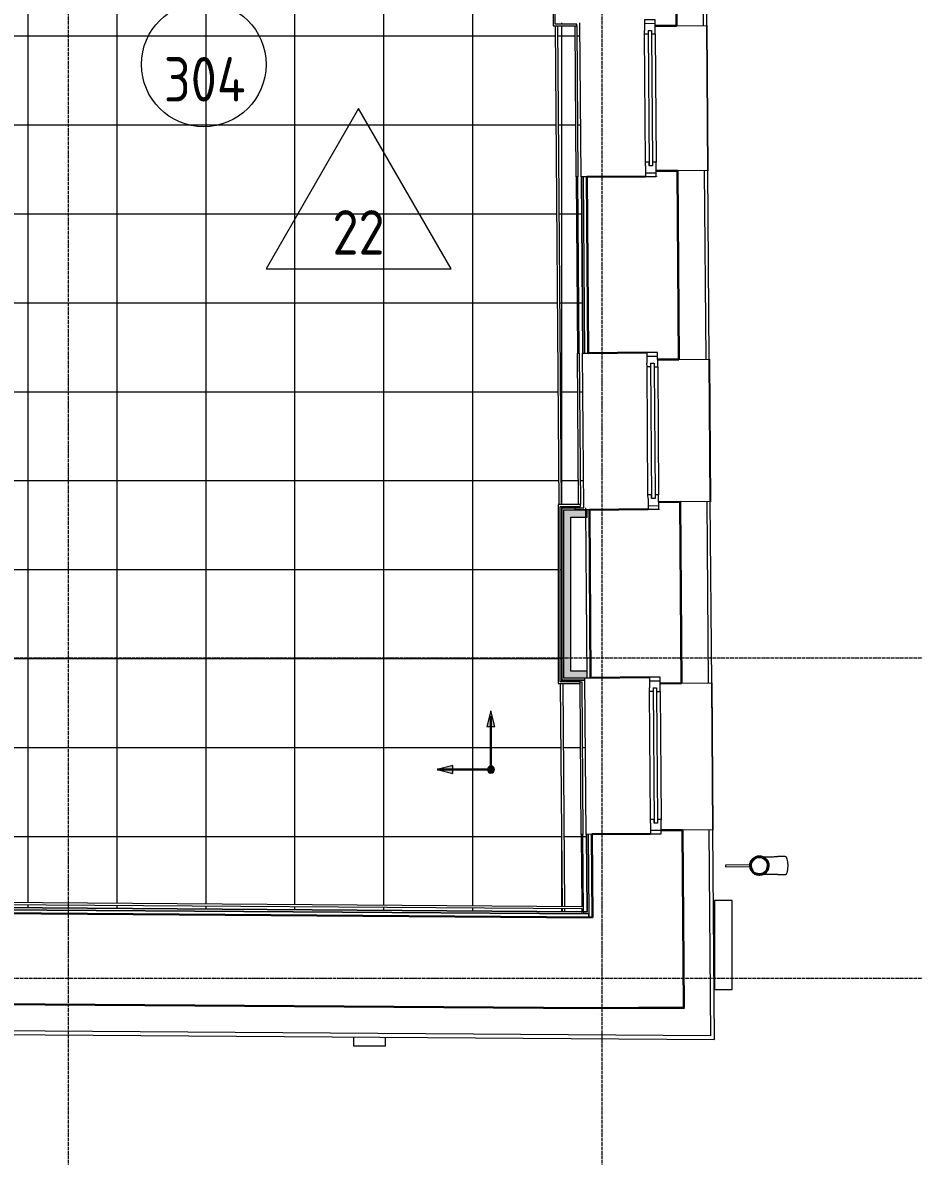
# Model space of a CAD drawing. Header units: millimetres. Extents: x -11798 to 72626, y -32713 to 44110.
# Drawn here: x 45592 to 50648, y -1006 to 5364 of the extents above; entities that cross this region are included whole.
import ezdxf

# ---------------------------------------------------------------- set-up
doc = ezdxf.new("R2010")
doc.units = ezdxf.units.MM
doc.linetypes.add('ADSK_Линия сетки', pattern=[25, 20, -2.5, 0, -2.5])
for name, color, linetype, lineweight in [('_ Окна', 7, 'Continuous', 9), ('Марки', 7, 'Continuous', 20), ('Марки помещений', 7, 'Continuous', 20), ('Обобщенные модели', 7, 'Continuous', 18), ('Окна', 7, 'Continuous', 9), ('Оси', 7, 'Continuous', 9), ('Перекрытие штриховка', 7, 'Continuous', 18), ('Стены внутренние', 7, 'Continuous', 18), ('Стены наружные', 7, 'Continuous', 18), ('Стены несущие', 7, 'Continuous', 30), ('Стены отделка', 7, 'Continuous', 30), ('Стены штриховка', 7, 'Continuous', 9), ('Узлы', 7, 'Continuous', 18)]:
    doc.layers.add(name, color=color, linetype=linetype, lineweight=lineweight)
doc.layers.add('Линии', color=7, linetype='Continuous', lineweight=9, true_color=0x00a600)
doc.styles.add('GOST Common_2', font='GOST_Common.ttf', dxfattribs={"width": 0.9, "height": 250})

# ---------------------------------------------------------------- blocks, each defined once
blk = doc.blocks.new('окна_rehau_однопольное_фрамуга_сверху - 840х2230 _глухое_ _нов_ ок-21-2202543-План полов 3-го этажа')
at = {"layer": '_ Окна', "lineweight": 18}
for p, q in [((-360, 135), (-440, 135)), ((-440, 135), (-440, 75)), ((-360, 115), (-360, 135)), ((360, 135), (360, 115)), ((440, 135), (360, 135)), ((440, 75), (440, 135)), ((-440, 75), (-380, 75)), ((-380, 95), (-380, 115)), ((-380, 115), (-360, 115)), ((-380, 95), (-360, 95)), ((-360, 75), (-380, 75)), ((-360, 95), (-360, 75)), ((360, 115), (380, 115)), ((360, 95), (360, 75)), ((380, 95), (360, 95)), ((380, 75), (360, 75)), ((380, 115), (380, 95)), ((380, 75), (440, 75))]:
    blk.add_line(p, q, dxfattribs=at)
at = {"layer": '_ Окна'}
for p, q in [((-420, 75), (-420, 135)), ((420, 75), (420, 135)), ((-380, 95), (380, 95)), ((-360, 115), (360, 115))]:
    blk.add_line(p, q, dxfattribs=at)
at = {"layer": 'Окна'}
for p, q in [((-360, 135), (360, 135)), ((360, 75), (-360, 75))]:
    blk.add_line(p, q, dxfattribs=at)
blk = doc.blocks.new('окна_rehau_однопольное_фрамуга_сверху - 840х2230 _глухое_ _нов_ ок-21-2202539-План полов 3-го этажа')
at = {"layer": '_ Окна', "lineweight": 18}
for p, q in [((-360, 135), (-440, 135)), ((-440, 135), (-440, 75)), ((-360, 115), (-360, 135)), ((360, 135), (360, 115)), ((440, 135), (360, 135)), ((440, 75), (440, 135)), ((-440, 75), (-380, 75)), ((-380, 95), (-380, 115)), ((-380, 115), (-360, 115)), ((-380, 95), (-360, 95)), ((-360, 75), (-380, 75)), ((-360, 95), (-360, 75)), ((360, 115), (380, 115)), ((360, 95), (360, 75)), ((380, 95), (360, 95)), ((380, 75), (360, 75)), ((380, 115), (380, 95)), ((380, 75), (440, 75))]:
    blk.add_line(p, q, dxfattribs=at)
at = {"layer": '_ Окна'}
for p, q in [((-420, 75), (-420, 135)), ((420, 75), (420, 135)), ((-380, 95), (380, 95)), ((-360, 115), (360, 115))]:
    blk.add_line(p, q, dxfattribs=at)
at = {"layer": 'Окна'}
for p, q in [((-360, 135), (360, 135)), ((360, 75), (-360, 75))]:
    blk.add_line(p, q, dxfattribs=at)
blk = doc.blocks.new('окна_rehau_однопольное_фрамуга_сверху - 840х2230 _глухое_ _нов_ ок-21-2063352-План полов 3-го этажа')
at = {"layer": '_ Окна', "lineweight": 18}
for p, q in [((-360, 135), (-440, 135)), ((-440, 135), (-440, 75)), ((-360, 115), (-360, 135)), ((360, 135), (360, 115)), ((440, 135), (360, 135)), ((440, 75), (440, 135)), ((-440, 75), (-380, 75)), ((-380, 95), (-380, 115)), ((-380, 115), (-360, 115)), ((-380, 95), (-360, 95)), ((-360, 75), (-380, 75)), ((-360, 95), (-360, 75)), ((360, 115), (380, 115)), ((360, 95), (360, 75)), ((380, 95), (360, 95)), ((380, 75), (360, 75)), ((380, 115), (380, 95)), ((380, 75), (440, 75))]:
    blk.add_line(p, q, dxfattribs=at)
at = {"layer": '_ Окна'}
for p, q in [((-420, 75), (-420, 135)), ((420, 75), (420, 135)), ((-380, 95), (380, 95)), ((-360, 115), (360, 115))]:
    blk.add_line(p, q, dxfattribs=at)
at = {"layer": 'Окна'}
for p, q in [((-360, 135), (360, 135)), ((360, 75), (-360, 75))]:
    blk.add_line(p, q, dxfattribs=at)
blk = doc.blocks.new('Водосток - Тип 1 _карниз больше 490мм_-5165756-План полов 3-го этажа')
at = {"layer": 'Обобщенные модели'}
for p, q in [((75, 306.2), (75, 263.6)), ((175, 263.6), (175, 306.2)), ((120, 109.1), (120, -30)), ((130, -30), (130, 109.1)), ((120, -30), (130, -30))]:
    blk.add_line(p, q, dxfattribs=at)
at = {"layer": 'Обобщенные модели', "flags": 128}
for points in [[(75, 173), (75, 174.3), (75, 177), (75, 179.8), (75, 182.9), (75, 186.2), (75, 189.7), (75, 193.4), (75, 197.2), (75, 201.3), (75, 205.5), (75, 209.9), (75, 214.4), (75, 219.1), (75, 224), (75, 229), (75, 234.1), (75, 239.3), (75, 244.6), (75, 250.1), (75, 255.6), (75, 261.3), (75, 263.6)], [(175, 263.6), (175, 258), (175, 252.4), (175, 246.9), (175, 241.5), (175, 236.2), (175, 231.1), (175, 226), (175, 221.1), (175, 216.4), (175, 211.8), (175, 207.3), (175, 203), (175, 198.9), (175, 194.9), (175, 191.2), (175, 187.6), (175, 184.3), (175, 181.1), (175, 178.1), (175, 175.4), (175, 173)]]:
    blk.add_lwpolyline(points, dxfattribs=at)
at = {"layer": 'Обобщенные модели'}
for start, end in [(90, 270), (270, 90)]:
    blk.add_arc((125, 160), 52, start, end, dxfattribs=at)
at = {"layer": 'Обобщенные модели', "lineweight": 40}
for start, end in [(90, 270), (270, 90)]:
    blk.add_arc((125, 160), 50, start, end, dxfattribs=at)
at = {"layer": 'Обобщенные модели'}
for start_param, end_param in [(4.712389, 6.283185), (3.141593, 4.712389)]:
    blk.add_ellipse((125, 306.2), major_axis=(-50, 0), ratio=0.309017, start_param=start_param, end_param=end_param, dxfattribs=at)
blk = doc.blocks.new('ADSK_Марка_Помещение_ОдноЗначение - Номер-159740-План полов 3-го этажа')
at = {"layer": 'Марки помещений'}
blk.add_circle((0, 0), 3.5, dxfattribs=at)
blk = doc.blocks.new('ADSK_Марка_ПерекрытиеПол - Экземпляр_Отделка пола-158379-План полов 3-го этажа')
at = {"layer": 'Марки', "color": 1, "true_color": 0xff0000}
for p, q in [((0, 9), (-5.196, 0)), ((5.196, 0), (0, 9)), ((-5.196, 0), (5.196, 0))]:
    blk.add_line(p, q, dxfattribs=at)

msp = doc.modelspace()

# ---------------------------------------------------------------- hatches: boundary and pattern name
at = {"layer": 'Перекрытие штриховка', "lineweight": 9, "true_color": 0x787878}
h = msp.add_hatch(dxfattribs=at)
h.set_pattern_fill('FP_18', color=8, style=0, pattern_type=2)
h.set_pattern_definition([(270, (2622.2, 35790.47), (500, 3e-14), []), (0, (2622.2, 35790.47), (0, 500), [])])
h.paths.add_polyline_path([(48764.113, 366.357), (48762.105, 367.461), (48762.189, 366.371)])
h.paths.add_polyline_path([(48762.098, 368.371), (48752.133, 1669.311), (48622.038, 1669.311), (48622.038, 1671.311), (48620.038, 1671.311), (48620.038, 2636.263), (48622.038, 2636.263), (48622.043, 2638.263), (48744.87, 2638.263), (48724.183, 5364.041), (48594.037, 5364.041), (48594.037, 5366.041), (48592.037, 5366.041), (48592.037, 6336.157), (48594.037, 6336.157), (48594.037, 6338.157), (48716.79, 6338.157), (48710.23, 7192.5), (48692.305, 7192.5), (48698.653, 6346.157), (48584.037, 6346.157), (48584.113, 5356.041), (48706.243, 5356.041), (48726.733, 2646.263), (48612.038, 2646.263), (48612.038, 1661.311), (48734.285, 1661.311), (48744.112, 368.499), (48760.795, 368.381)])
h.paths.add_polyline_path([(48734.096, 368.569), (48733.883, 386.571), (48637.53, 386.571), (48637.687, 369.251), (48733.959, 368.57)])
h.paths.add_polyline_path([(44167.085, 368.837), (44166.901, 388.839), (44165, 388.852), (44165, 368.851)])
h.paths.add_polyline_path([(48625.667, 369.335), (48625.523, 387.337), (44177, 418.768), (44177, 400.768), (48615.387, 369.408)])
h.paths.add_polyline_path([(48733.883, 396.572), (48724.284, 1651.311), (48627.387, 1651.311), (48637.687, 397.251), (48730.796, 396.593)])
h.paths.add_polyline_path([(47095.669, 8538.365), (47096.588, 8539.655), (47095.06, 8540.41), (47095.506, 8538.914)])
h.paths.add_polyline_path([(48625.443, 397.338), (48615.387, 1651.311), (48602.038, 1651.311), (48602.038, 2656.263), (48607.328, 2656.263), (48585.757, 5346.041), (48574.037, 5346.041), (48574.037, 6337.271), (48568.969, 6337.271), (48568.969, 7192.5), (47414, 7192.5), (47414, 7202.5), (47387.5, 7202.5), (47387.5, 7214.5), (47372.5, 7214.5), (47372.5, 8529.398), (47111.5, 8530.079), (47097.247, 8536.021), (47092.419, 8542.494), (47092.419, 8545.208), (47091.218, 8547.398), (47090.5, 8627.057), (44205, 8627.057), (44205, 3425), (44195, 3425), (44195, 8627.057), (44177, 8627.057), (44177, 3425), (44165, 3425), (44165, 2625), (44545.359, 3283.801), (44580, 3263.801), (44165, 2545), (44165, 2495), (44177, 2495), (44177, 1885), (44165, 1885), (44165, 1085), (44545.359, 1743.801), (44580, 1723.801), (44165, 1005), (44165, 955), (44177, 955), (44177, 428.768), (44195, 428.782), (44195, 955), (44205, 955), (44205, 428.57), (48615.387, 397.409)])
h.paths.add_polyline_path([(44175, 398.782), (44177, 400.768), (44175, 400.768), (44175, 398.853)])
h.paths.add_polyline_path([(44195, 1885), (44195, 2495), (44205, 2495), (44205, 1885)])
h.paths.add_polyline_path([(48681.606, 2656.263), (48716.733, 2656.263), (48696.319, 5346.041), (48597.758, 5346.041), (48620.038, 2656.263), (48633.392, 2656.263)])
h.paths.add_polyline_path([(48580.969, 6356.157), (48688.652, 6356.157), (48682.305, 7192.5), (48580.969, 7192.5), (48580.969, 6626.975)])
h.paths.add_polyline_path([(47106.017, 8547.398), (47108.5, 8548.032), (47107.368, 8549.604), (47107.061, 8548.394), (47106.433, 8547.794)])
at = {"layer": 'Стены внутренние'}
for points in [[(48681.606, 2586.263), (48757.265, 2586.263), (48756.967, 2625.617), (48756.967, 2626.263), (48632.038, 2626.263), (48632.446, 2586.263), (48672.038, 2586.263)], [(48632.038, 1681.311), (48672.038, 1681.311), (48672.038, 2586.263), (48632.038, 2586.263), (48632.038, 1840.287)], [(48764.134, 1681.311), (48765.315, 1681.311), (48765.315, 1683.653), (48764.115, 1683.796), (48763.83, 1721.311), (48672.038, 1721.311), (48672.038, 1681.311), (48756.967, 1681.311)]]:
    msp.add_hatch(color=256, dxfattribs=at).paths.add_polyline_path(points)
at = {"layer": 'Узлы', "true_color": 0xff0000}
for points in [[(48200.732, 1409.435), (48246.341, 1409.435), (48222.715, 1497.605), (48203.955, 1422.36)], [(48009.304, 1145.407), (48009.304, 1191.015), (47921.133, 1167.39), (47961.241, 1157.39)], [(48223.955, 1147.39), (48229.131, 1148.072), (48233.955, 1150.07), (48238.097, 1153.248), (48241.275, 1157.39), (48243.273, 1162.214), (48243.955, 1167.39), (48243.273, 1172.567), (48241.275, 1177.39), (48238.097, 1181.532), (48233.955, 1184.711), (48229.131, 1186.709), (48223.955, 1187.39), (48218.778, 1186.709), (48213.955, 1184.711), (48209.813, 1181.532), (48206.634, 1177.39), (48204.636, 1172.567), (48203.955, 1167.39), (48204.636, 1162.214), (48206.634, 1157.39), (48209.813, 1153.248), (48213.955, 1150.07), (48218.778, 1148.072)]]:
    msp.add_hatch(color=1, dxfattribs=at).paths.add_polyline_path(points)

# ---------------------------------------------------------------- linework, layer by layer
at = {"layer": 'Линии', "color": 1, "lineweight": 18, "true_color": 0xff0000}
for p, q in [((48222.715, 1497.605), (48200.732, 1409.435)), ((48246.341, 1409.435), (48222.715, 1497.605)), ((48200.732, 1409.435), (48246.341, 1409.435)), ((48009.304, 1191.015), (47921.133, 1167.39)), ((47921.133, 1167.39), (48009.304, 1145.407)), ((48009.304, 1145.407), (48009.304, 1191.015))]:
    msp.add_line(p, q, dxfattribs=at)
at = {"layer": 'Линии', "color": 1, "lineweight": 30, "true_color": 0xff0000}
for q in [(48223.955, 1467.39), (47923.955, 1167.39)]:
    msp.add_line((48223.955, 1167.39), q, dxfattribs=at)
at = {"layer": 'Линии', "color": 1, "lineweight": 18, "true_color": 0xff0000}
for start, end in [(0, 180), (180, 360)]:
    msp.add_arc((48223.955, 1167.39), 20, start, end, dxfattribs=at)
at = {"layer": 'Оси', "linetype": 'ADSK_Линия сетки'}
for p, q in [((48849.565, -5665.072), (48849.565, 43356.344)), ((45849.565, -5665.072), (45849.565, 42690)), ((-10997.814, 1795), (50648.093, 1795)), ((-10997.814, -5), (50648.093, -5))]:
    msp.add_line(p, q, dxfattribs=at)
at = {"layer": 'Стены внутренние'}
for p, q in [((48607.328, 2656.263), (48585.757, 5346.041)), ((48597.758, 5346.041), (48619.328, 2656.263)), ((48702.761, 4497.259), (48696.319, 5346.041)), ((48706.319, 5346.041), (48712.76, 4497.335)), ((48716.733, 2656.263), (48710.274, 3507.288)), ((48720.274, 3507.364), (48726.733, 2656.263)), ((48756.952, 2627.617), (48756.871, 2638.263)), ((48724.284, 1661.311), (48734.285, 1661.311)), ((48734.285, 1661.311), (48740.796, 803.442)), ((48625.443, 397.338), (48615.387, 1651.311)), ((48627.387, 1651.311), (48637.444, 397.253)), ((48730.796, 803.366), (48724.36, 1651.311)), ((48625.667, 369.335), (48625.523, 387.337)), ((48637.522, 387.465), (48637.669, 369.251))]:
    msp.add_line(p, q, dxfattribs=at)
at = {"layer": 'Стены наружные'}
for p, q in [((48730.76, 4497.472), (48724.183, 5364.041)), ((49436.326, 5347.851), (49442.512, 4532.875)), ((49436.333, 5346.851), (49437.333, 5346.859)), ((49442.511, 4532.875), (49436.333, 5346.851)), ((49437.333, 5346.859), (49443.519, 4531.882)), ((49443.519, 4531.882), (49442.519, 4531.875)), ((48744.87, 2638.263), (48738.273, 3507.5)), ((49450.556, 3472.905), (49456.628, 2672.928)), ((49450.564, 3471.905), (49451.563, 3471.913)), ((49456.627, 2672.928), (49450.564, 3471.905)), ((49451.563, 3471.913), (49457.635, 2671.936)), ((48696.869, 2638.263), (48744.87, 2638.263)), ((49457.635, 2671.936), (49456.635, 2671.928)), ((48758.795, 803.578), (48752.224, 1669.311)), ((49464.361, 1653.958), (49470.623, 828.981)), ((49464.376, 1651.958), (49465.376, 1651.965)), ((49470.622, 828.981), (49464.376, 1651.958)), ((49465.376, 1651.965), (49471.637, 826.989)), ((49471.637, 826.989), (49470.637, 826.981))]:
    msp.add_line(p, q, dxfattribs=at)
at = {"layer": 'Стены несущие'}
for p, q in [((49258.628, 6361.532), (49266.331, 5346.561)), ((49146.335, 5345.65), (49266.331, 5346.561)), ((49272.517, 4531.584), (49152.52, 4530.674)), ((49272.517, 4531.584), (49280.561, 3471.615)), ((49092.749, 4500.219), (48762.759, 4497.715)), ((48770.272, 3507.743), (48762.759, 4497.715)), ((49152.748, 4500.675), (49152.763, 4498.675)), ((48770.272, 3507.743), (49100.263, 3510.248)), ((49160.565, 3470.704), (49280.561, 3471.615)), ((49106.942, 2630.273), (48776.951, 2627.769)), ((48784.115, 1683.796), (48776.951, 2627.769)), ((49286.633, 2671.638), (49166.636, 2670.727)), ((49166.94, 2630.728), (49166.955, 2628.729)), ((49286.633, 2671.638), (49294.366, 1652.667)), ((48784.115, 1683.796), (49114.106, 1686.3)), ((49174.37, 1651.757), (49294.366, 1652.667)), ((49120.785, 806.326), (48790.794, 803.821)), ((48794.341, 336.436), (48790.794, 803.821)), ((49300.628, 827.691), (49180.631, 826.78)), ((49300.628, 827.691), (49308.198, -169.733)), ((48794.341, 336.436), (42004.832, 383.977)), ((41498.648, -122.491), (48798.212, -173.604)), ((48798.212, -173.604), (49308.198, -169.733))]:
    msp.add_line(p, q, dxfattribs=at)
at = {"layer": 'Стены отделка', "lineweight": 9}
for p, q in [((48574.037, 6356.157), (48574.037, 5346.041)), ((48584.037, 5356.041), (48584.037, 6346.157)), ((49436.326, 5347.851), (49428.623, 6362.822)), ((48706.243, 5356.041), (48584.037, 5356.041)), ((48706.319, 5346.041), (48706.243, 5356.041)), ((48574.037, 5346.041), (48706.319, 5346.041)), ((49266.331, 5346.561), (49436.326, 5347.851)), ((49442.512, 4532.875), (49272.517, 4531.584)), ((49272.517, 4531.584), (49272.517, 4531.584)), ((49450.556, 3472.905), (49442.512, 4532.875)), ((48712.76, 4497.335), (48702.761, 4497.259)), ((48702.761, 4497.259), (48710.274, 3507.288)), ((48720.274, 3507.364), (48712.76, 4497.335)), ((48762.759, 4497.715), (48730.76, 4497.472)), ((48730.76, 4497.472), (48738.273, 3507.5)), ((48742.759, 4497.563), (48742.775, 4495.563)), ((48710.274, 3507.288), (48720.274, 3507.364)), ((48738.273, 3507.5), (48770.272, 3507.743)), ((49280.561, 3471.615), (49450.556, 3472.905)), ((48726.733, 2656.263), (48602.038, 2656.263)), ((48602.038, 2656.263), (48602.038, 1651.311)), ((48612.038, 2646.263), (48726.809, 2646.263)), ((48612.038, 1661.311), (48612.038, 2646.263)), ((48620.038, 2636.263), (48620.038, 1671.311)), ((48696.869, 2638.263), (48622.038, 2638.263)), ((48632.038, 2626.263), (48632.038, 1681.311)), ((48632.038, 2626.263), (48765.315, 2626.263)), ((48696.953, 2627.161), (48696.869, 2638.263)), ((48776.951, 2627.769), (48696.953, 2627.161)), ((48726.809, 2646.263), (48726.733, 2656.263)), ((48764.116, 1683.644), (48756.952, 2627.617)), ((48765.315, 2586.263), (48765.315, 2626.263)), ((49456.628, 2672.928), (49286.633, 2671.638)), ((49286.633, 2671.638), (49286.633, 2671.638)), ((49464.361, 1653.958), (49456.628, 2672.928)), ((48672.038, 1721.311), (48672.038, 2586.263)), ((48672.038, 2586.263), (48765.315, 2586.263)), ((48765.315, 1721.311), (48672.038, 1721.311)), ((48765.315, 1681.311), (48765.315, 1721.311)), ((48724.284, 1661.311), (48612.038, 1661.311)), ((48622.038, 1669.311), (48752.224, 1669.311)), ((48765.315, 1681.311), (48632.038, 1681.311)), ((48724.36, 1651.311), (48724.284, 1661.311)), ((48752.224, 1669.311), (48752.133, 1681.311)), ((48764.116, 1683.644), (48784.115, 1683.796)), ((48602.038, 1651.311), (48724.36, 1651.311)), ((49294.366, 1652.667), (49464.361, 1653.958)), ((49470.623, 828.981), (49300.628, 827.691)), ((49479.558, -348.379), (49470.623, 828.981)), ((48740.796, 803.442), (48730.796, 803.366)), ((48730.796, 803.366), (48733.883, 396.572)), ((48744.097, 368.499), (48740.796, 803.442)), ((48790.794, 803.821), (48758.795, 803.578)), ((48758.795, 803.578), (48762.098, 368.371)), ((48770.795, 803.669), (48770.817, 800.669)), ((44165, 388.852), (48774.19, 356.286)), ((48774.483, 356.284), (44167.227, 388.836)), ((44177, 418.768), (48733.959, 386.571)), ((48734.096, 368.569), (44177, 400.768)), ((48733.883, 396.572), (44205, 428.57)), ((48733.959, 386.571), (48734.096, 368.569)), ((49579.558, 431.658), (49479.558, 431.658)), ((49479.558, 431.658), (49479.558, -68.342)), ((49579.558, -68.342), (49579.558, 431.658)), ((44167.085, 368.837), (48774.342, 336.284)), ((48762.098, 368.371), (48744.097, 368.499)), ((48774.19, 356.286), (48774.342, 336.284)), ((48774.342, 336.284), (48774.483, 356.284)), ((48774.342, 336.284), (48794.341, 336.436)), ((49479.558, -68.342), (49579.558, -68.342)), ((49308.254, -177.175), (48798.212, -173.604)), ((49308.198, -169.733), (49308.254, -177.175)), ((41329.92, -291.314), (49479.558, -348.379)), ((49459.405, -328.237), (41349.771, -271.452)), ((47451.069, -334.175), (47450.719, -384.174)), ((47630.707, -385.434), (47631.057, -335.435)), ((47450.719, -384.174), (47630.707, -385.434))]:
    msp.add_line(p, q, dxfattribs=at)
at = {"layer": 'Стены штриховка'}
for p, q in [((49408.624, 6362.67), (49416.327, 5347.699)), ((49422.512, 4532.723), (49430.557, 3472.753)), ((48732.76, 4497.487), (48740.273, 3507.516)), ((48742.775, 4495.563), (48750.273, 3507.591)), ((48622.038, 2638.263), (48620.038, 2638.263)), ((48620.038, 2638.263), (48620.038, 2636.263)), ((48696.884, 2636.263), (48620.038, 2636.263)), ((48622.038, 2638.263), (48622.038, 1669.311)), ((49436.628, 2672.776), (49444.362, 1653.806)), ((48620.038, 1671.311), (48752.209, 1671.311)), ((48620.038, 1671.311), (48620.038, 1669.311)), ((48620.038, 1669.311), (48622.038, 1669.311)), ((49459.405, -328.237), (49450.623, 828.83)), ((48760.795, 803.593), (48764.113, 366.357)), ((48770.817, 800.669), (48774.19, 356.286)), ((48734.111, 366.569), (44175, 398.782)), ((48734.096, 368.569), (48734.187, 356.568)), ((48744.097, 368.499), (48744.188, 356.498)), ((48764.113, 366.357), (48744.112, 366.499))]:
    msp.add_line(p, q, dxfattribs=at)

# ---------------------------------------------------------------- block references
at = {"layer": 'Марки', "color": 1, "true_color": 0xff0000, "xscale": 99.99999999999993, "yscale": 99.99999999999993, "zscale": 99.99999999999993}
msp.add_blockref('ADSK_Марка_ПерекрытиеПол - Экземпляр_Отделка пола-158379-План полов 3-го этажа', (47480.317, 3981.424), dxfattribs=at)
at = {"layer": 'Марки помещений', "xscale": 99.99999999999993, "yscale": 99.99999999999993, "zscale": 99.99999999999993}
msp.add_blockref('ADSK_Марка_Помещение_ОдноЗначение - Номер-159740-План полов 3-го этажа', (46609.761, 5129.485), dxfattribs=at)
at = {"layer": 'Обобщенные модели', "rotation": 270.4348437794068}
msp.add_blockref('Водосток - Тип 1 _карниз больше 490мм_-5165756-План полов 3-го этажа', (49571.213, 751.298), dxfattribs=at)
at = {"layer": 'Окна', "rotation": 270.4348437794067}
for name, p in [('окна_rehau_однопольное_фрамуга_сверху - 840х2230 _глухое_ _нов_ ок-21-2202543-План полов 3-го этажа', (49014.412, 4939.637)), ('окна_rehau_однопольное_фрамуга_сверху - 840х2230 _глухое_ _нов_ ок-21-2202539-План полов 3-го этажа', (49028.604, 3069.691)), ('окна_rehau_однопольное_фрамуга_сверху - 840х2230 _глухое_ _нов_ ок-21-2063352-План полов 3-го этажа', (49042.447, 1245.744))]:
    msp.add_blockref(name, p, dxfattribs=at)

# ---------------------------------------------------------------- texts
at = {"layer": 'Марки', "color": 1, "lineweight": 9, "true_color": 0xff0000, "insert": (47479.285, 4185.849), "char_height": 250, "width": 327.6, "attachment_point": 5, "line_spacing_factor": 1.022766, "style": 'GOST Common_2'}
msp.add_mtext('\\pxqc,t1.44,2.88,4.32,5.76,7.2,8.64,10.08,11.52,12.96,14.4,15.84,17.28,18.72,20.16,21.6,23.04,24.48,25.92,27.36,28.8,30.24,31.68,33.12,34.56,36,37.44,38.88,40.32,41.76,43.2,44.64,46.08;{22}', dxfattribs=at)
at = {"layer": 'Марки помещений', "lineweight": 9, "insert": (46615.154, 5045.903), "char_height": 250, "width": 505.8, "attachment_point": 5, "line_spacing_factor": 1.022766, "style": 'GOST Common_2'}
msp.add_mtext('\\pxqc,t1.8,3.6,5.4,7.2,9,10.8,12.6,14.4,16.2,18,19.8,21.6,23.4,25.2,27,28.8,30.6,32.4,34.2,36,37.8,39.6,41.4,43.2,45,46.8,48.6,50.4,52.2,54,55.8,57.6;{304}', dxfattribs=at)

doc.saveas('drawing.dxf')
